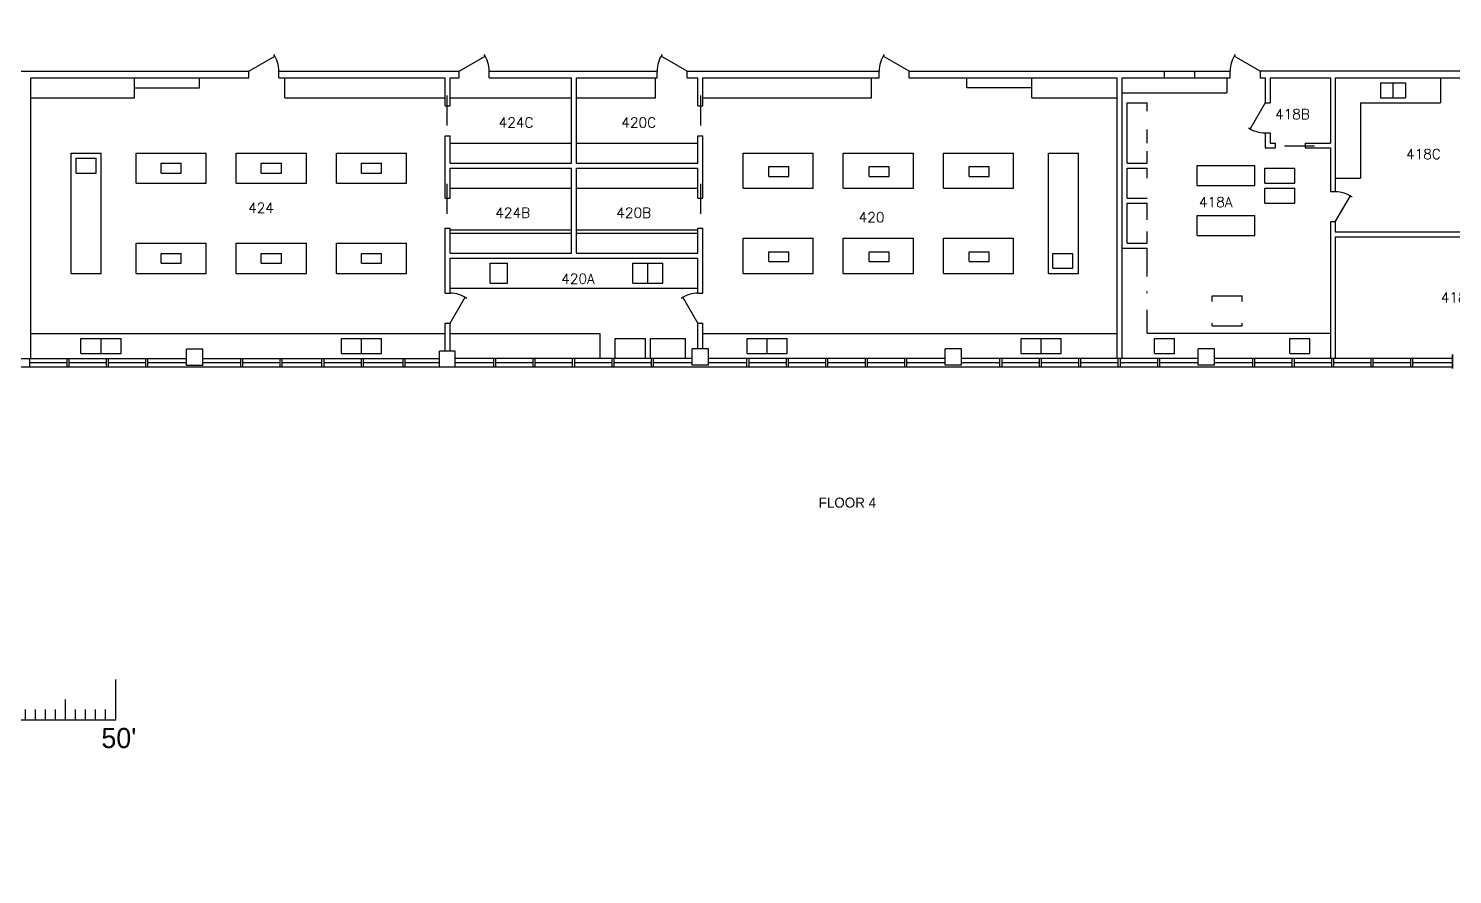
# Model space of a CAD drawing. Header units: inches. Extents: x -34849 to 37501, y -26482 to 39290.
# Drawn here: x 496 to 2198, y -185 to 826 of the extents above; entities that cross this region are included whole.
import ezdxf

# ---------------------------------------------------------------- set-up
doc = ezdxf.new("R2010")
doc.units = ezdxf.units.IN
doc.header["$MEASUREMENT"] = 0
for name, color, linetype in [('035$04DOOR', 150, 'Continuous'), ('035$04LOD', 251, 'Continuous'), ('035$04OFF', 7, 'Continuous'), ('035$04OFFICE', 7, 'Continuous'), ('035$04WAL', 7, 'Continuous'), ('035$04WALL-PONY', 7, 'Continuous'), ('035$05DOOR', 5, 'Continuous'), ('FLOOR_PLAN-existing', 253, 'Continuous')]:
    doc.layers.add(name, color=color, linetype=linetype)
doc.styles.add('ROMANS', font='romans')

# ---------------------------------------------------------------- blocks, each defined once
blk = doc.blocks.new('scale bar')
for p, q in [((-41591.4, 15421.9), (-41591.4, 15469.9)), ((-41291.4, 15421.9), (-41291.4, 15457.9)), ((-40991.4, 15421.9), (-40991.4, 15469.9)), ((-41591.4, 15421.9), (-41591.4, 15445.9)), ((-41531.4, 15421.9), (-41531.4, 15445.9)), ((-41471.4, 15421.9), (-41471.4, 15445.9)), ((-41411.4, 15421.9), (-41411.4, 15445.9)), ((-41351.4, 15421.9), (-41351.4, 15445.9)), ((-41231.4, 15421.9), (-41231.4, 15445.9)), ((-41171.4, 15421.9), (-41171.4, 15445.9)), ((-41111.4, 15421.9), (-41111.4, 15445.9)), ((-41051.4, 15421.9), (-41051.4, 15445.9)), ((-41579.4, 15421.9), (-41579.4, 15433.9)), ((-41567.4, 15421.9), (-41567.4, 15433.9)), ((-41555.4, 15421.9), (-41555.4, 15433.9)), ((-41543.4, 15421.9), (-41543.4, 15433.9)), ((-41519.4, 15421.9), (-41519.4, 15433.9)), ((-41507.4, 15421.9), (-41507.4, 15433.9)), ((-41495.4, 15421.9), (-41495.4, 15433.9)), ((-41483.4, 15421.9), (-41483.4, 15433.9)), ((-41459.4, 15421.9), (-41459.4, 15433.9)), ((-41447.4, 15421.9), (-41447.4, 15433.9)), ((-41435.4, 15421.9), (-41435.4, 15433.9)), ((-41423.4, 15421.9), (-41423.4, 15433.9)), ((-41399.4, 15421.9), (-41399.4, 15433.9)), ((-41387.4, 15421.9), (-41387.4, 15433.9)), ((-41375.4, 15421.9), (-41375.4, 15433.9)), ((-41363.4, 15421.9), (-41363.4, 15433.9)), ((-41339.4, 15421.9), (-41339.4, 15433.9)), ((-41327.4, 15421.9), (-41327.4, 15433.9)), ((-41315.4, 15421.9), (-41315.4, 15433.9)), ((-41303.4, 15421.9), (-41303.4, 15433.9)), ((-41279.4, 15421.9), (-41279.4, 15433.9)), ((-41267.4, 15421.9), (-41267.4, 15433.9)), ((-41255.4, 15421.9), (-41255.4, 15433.9)), ((-41243.4, 15421.9), (-41243.4, 15433.9)), ((-41219.4, 15421.9), (-41219.4, 15433.9)), ((-41207.4, 15421.9), (-41207.4, 15433.9)), ((-41195.4, 15421.9), (-41195.4, 15433.9)), ((-41183.4, 15421.9), (-41183.4, 15433.9)), ((-41159.4, 15421.9), (-41159.4, 15433.9)), ((-41147.4, 15421.9), (-41147.4, 15433.9)), ((-41135.4, 15421.9), (-41135.4, 15433.9)), ((-41123.4, 15421.9), (-41123.4, 15433.9)), ((-41099.4, 15421.9), (-41099.4, 15433.9)), ((-41087.4, 15421.9), (-41087.4, 15433.9)), ((-41075.4, 15421.9), (-41075.4, 15433.9)), ((-41063.4, 15421.9), (-41063.4, 15433.9)), ((-41039.4, 15421.9), (-41039.4, 15433.9)), ((-41027.4, 15421.9), (-41027.4, 15433.9)), ((-41015.4, 15421.9), (-41015.4, 15433.9)), ((-41003.4, 15421.9), (-41003.4, 15433.9)), ((-41591.4, 15421.9), (-40991.4, 15421.9)), ((-41531.4, 15421.9), (-41531.4, 15421.9)), ((-41471.4, 15421.9), (-41471.4, 15421.9)), ((-41411.4, 15421.9), (-41411.4, 15421.9)), ((-41351.4, 15421.9), (-41351.4, 15421.9)), ((-41231.4, 15421.9), (-41231.4, 15421.9)), ((-41171.4, 15421.9), (-41171.4, 15421.9)), ((-41111.4, 15421.9), (-41111.4, 15421.9)), ((-41051.4, 15421.9), (-41051.4, 15421.9))]:
    blk.add_line(p, q)
for s, p in [('0', (-41596.1, 15388)), ("25'", (-41309.8, 15385.8)), ("50'", (-41008.5, 15388))]:
    blk.add_text(s, height=24).set_placement(p)

msp = doc.modelspace()

# ---------------------------------------------------------------- linework, layer by layer
at = {"layer": '035$04DOOR'}
for p, q in [((759.1, 775.3), (790.3, 793.2)), ((1010.6, 775.3), (1041.8, 793.2)), ((1283.1, 775.3), (1252, 793.2)), ((1548.6, 775.3), (1517.4, 793.2)), ((1968.2, 775.3), (1937.1, 793.2)), ((1299.1, 746.1), (1299.1, 710.2)), ((1974.2, 737.3), (1956.2, 706.2)), ((1299.1, 640.6), (1299.1, 604.7)), ((2058, 595.1), (2076, 626.2)), ((999.7, 473.9), (1017.6, 505)), ((1296.1, 473.9), (1278.1, 505))]:
    msp.add_line(p, q, dxfattribs=at)
for centre, start, end in [((759.1, 775.3), 0, 33.9788), ((1010.6, 775.3), 0, 33.9788), ((1283.1, 775.3), 146.0212, 180), ((1548.6, 775.3), 146.0212, 180), ((1968.2, 775.3), 146.0212, 180), ((1974.2, 737.3), 235.83, 270), ((2058, 595.1), 55.83, 90), ((999.7, 473.9), 56.0212, 90), ((1296.1, 473.9), 90, 123.9788)]:
    msp.add_arc(centre, 35.9, start, end, dxfattribs=at)
at = {"layer": '035$04LOD'}
for p, q in [((684.5, 423.4), (684.5, 442.8)), ((704, 442.8), (684.5, 442.8)), ((704, 423.4), (704, 442.8)), ((1289.3, 423.8), (1289.3, 443.2)), ((1308.8, 443.2), (1289.3, 443.2)), ((1308.8, 423.8), (1308.8, 443.2)), ((987.3, 422), (987.3, 440.7)), ((1006, 440.7), (987.3, 440.7)), ((1006, 422), (1006, 440.7)), ((1308.8, 431.9), (1308.8, 431.9)), ((2198, 436.7), (2198, 420)), ((2198, 420), (2198, 436.7)), ((2198, 436.7), (2198, 420)), ((2198, 436.7), (2198, 420)), ((2198, 436.7), (2198, 420)), ((2198, 420), (2198, 436.7)), ((2198, 436.7), (2198, 420)), ((2198, 420), (2198, 436.7)), ((2198, 436.7), (2198, 420)), ((2198, 436.7), (2198, 420)), ((704, 423.4), (684.5, 423.4)), ((987.3, 422), (1006, 422)), ((1308.8, 423.8), (1289.3, 423.8)), ((1300.3, 423.9), (1300.3, 423.9))]:
    msp.add_line(p, q, dxfattribs=at)
at = {"layer": '035$04OFF'}
for p, q in [((401.6, 431.8), (684.5, 431.8)), ((497.2, 422), (497.2, 431.8)), ((541.8, 426.8), (497.2, 426.8)), ((541.8, 422), (541.8, 431.8)), ((544.3, 422), (544.3, 431.8)), ((589, 426.8), (544.3, 426.8)), ((589, 422), (589, 431.8)), ((591.5, 422), (591.5, 431.8)), ((636.1, 426.8), (591.5, 426.8)), ((636.1, 422), (636.1, 431.8)), ((638.6, 422), (638.6, 431.8)), ((684.5, 426.8), (638.6, 426.8)), ((704, 431.8), (987.3, 431.8)), ((749.5, 426.8), (704, 426.8)), ((749.5, 422), (749.5, 431.8)), ((752, 422), (752, 431.8)), ((796.7, 426.8), (752, 426.8)), ((796.7, 422), (796.7, 431.8)), ((799.2, 422), (799.2, 431.8)), ((846.6, 426.8), (799.2, 426.8)), ((846.6, 422), (846.6, 431.8)), ((849.1, 422), (849.1, 431.8)), ((893.7, 426.8), (849.1, 426.8)), ((893.7, 422), (893.7, 431.8)), ((896.2, 422), (896.2, 431.8)), ((943.7, 426.8), (896.2, 426.8)), ((943.7, 422), (943.7, 431.8)), ((946.2, 422), (946.2, 431.8)), ((987.3, 426.8), (946.2, 426.8)), ((1006, 432), (1289.3, 432)), ((1051.9, 426.8), (1006, 426.8)), ((1051.9, 422), (1051.9, 431.8)), ((1054.4, 422), (1054.4, 431.8)), ((1099.1, 426.8), (1054.4, 426.8)), ((1099.1, 422), (1099.1, 431.8)), ((1101.6, 422), (1101.6, 431.8)), ((1146.2, 426.8), (1101.6, 426.8)), ((1146.2, 422), (1146.2, 431.8)), ((1148.7, 422), (1148.7, 431.8)), ((1193.4, 426.8), (1148.7, 426.8)), ((1193.4, 422), (1193.4, 431.8)), ((1195.9, 422), (1195.9, 431.8)), ((1240.6, 426.8), (1195.9, 426.8)), ((1240.6, 422), (1240.6, 431.8)), ((1243, 422), (1243, 431.8)), ((1289, 426.8), (1243, 426.8)), ((1308.8, 432), (1591.7, 432)), ((1354.7, 426.8), (1308.8, 426.8)), ((1354.7, 422), (1354.7, 431.8)), ((1357.2, 422), (1357.2, 431.8)), ((1401.9, 426.8), (1357.2, 426.8)), ((1401.9, 422), (1401.9, 431.8)), ((1404.3, 422), (1404.3, 431.8)), ((1449, 426.8), (1404.3, 426.8)), ((1449, 422), (1449, 431.8)), ((1451.5, 422), (1451.5, 431.8)), ((1496.2, 426.8), (1451.5, 426.8)), ((1496.2, 422), (1496.2, 431.8)), ((1498.7, 422), (1498.7, 431.8)), ((1543.3, 426.8), (1498.7, 426.8)), ((1543.3, 422), (1543.3, 431.8)), ((1545.8, 422), (1545.8, 431.8)), ((1591.7, 426.8), (1545.8, 426.8)), ((1611.2, 432), (1894.1, 432)), ((1657.1, 426.8), (1611.2, 426.8)), ((1657.1, 422), (1657.1, 431.8)), ((1659.6, 422), (1659.6, 431.8)), ((1704.2, 426.8), (1659.6, 426.8)), ((1704.2, 422), (1704.2, 431.8)), ((1706.7, 422), (1706.7, 431.8)), ((1751.4, 426.8), (1706.7, 426.8)), ((1751.4, 422), (1751.4, 432)), ((1753.9, 422), (1753.9, 432)), ((1798.6, 426.8), (1753.9, 426.8)), ((1798.6, 422), (1798.6, 432)), ((1801.1, 422), (1801.1, 432)), ((1845.7, 426.8), (1801.1, 426.8)), ((1845.7, 422), (1845.7, 431.8)), ((1848.2, 422), (1848.2, 431.8)), ((1894.1, 426.8), (1848.2, 426.8)), ((1913.6, 432), (2198, 432)), ((1959.5, 426.8), (1913.6, 426.8)), ((1959.5, 422), (1959.5, 431.8)), ((1962, 422), (1962, 431.8)), ((2006.6, 426.8), (1962, 426.8)), ((2006.6, 422), (2006.6, 431.8)), ((2009.1, 422), (2009.1, 431.8)), ((2053.8, 426.8), (2009.1, 426.8)), ((2053.8, 422), (2053.8, 432)), ((2056.3, 422), (2056.3, 432)), ((2101, 426.8), (2056.3, 426.8)), ((2101, 422), (2101, 431.8)), ((2103.4, 422), (2103.4, 431.8)), ((2148.1, 426.8), (2103.4, 426.8)), ((2148.1, 422), (2148.1, 431.8)), ((2150.6, 422), (2150.6, 431.8)), ((2198, 426.8), (2150.6, 426.8)), ((99.2, 422), (987.3, 422)), ((1006, 422), (2198, 422))]:
    msp.add_line(p, q, dxfattribs=at)
at = {"layer": '035$04OFF', "color": 1}
msp.add_circle((4615.6, 6404.2, 0), 32885.9, dxfattribs=at)
at = {"layer": '035$04WAL'}
for p, q in [((480.7, 775.3), (759.1, 775.3)), ((498.7, 431.8), (498.7, 767.3)), ((498.7, 767.3), (759.1, 767.3)), ((795.1, 775.3), (1010.6, 775.3)), ((795.1, 767.3), (795.1, 775.3)), ((795.1, 767.3), (993.7, 767.3)), ((993.7, 733.9), (993.7, 767.3)), ((999.7, 733.9), (999.7, 767.3)), ((999.7, 767.3), (1010.6, 767.3)), ((1010.6, 767.3), (1010.6, 775.3)), ((1046.6, 775.3), (1247.2, 775.3)), ((1046.6, 767.3), (1046.6, 775.3)), ((1046.6, 767.3), (1144.9, 767.3)), ((1144.9, 665.5), (1144.9, 767.3)), ((1150.9, 665.5), (1150.9, 767.3)), ((1150.9, 767.3), (1247.2, 767.3)), ((1247.2, 767.3), (1247.2, 775.3)), ((1283.1, 775.3), (1512.6, 775.3)), ((1283.1, 767.3), (1283.1, 775.3)), ((1283.1, 767.3), (1296.1, 767.3)), ((1296.1, 733.9), (1296.1, 767.3)), ((1302.1, 733.9), (1302.1, 767.3)), ((1302.1, 767.3), (1512.6, 767.3)), ((1512.6, 767.3), (1512.6, 775.3)), ((1548.6, 775.3), (1853.9, 775.3)), ((1548.6, 767.3), (1548.6, 775.3)), ((1548.6, 767.3), (1797.1, 767.3)), ((1797.1, 432), (1797.1, 767.3)), ((1803.1, 767.3), (1853.9, 767.3)), ((1803.1, 432), (1803.1, 767.3)), ((1853.9, 775.3), (1889.9, 775.3)), ((1853.9, 767.3), (1853.9, 775.3)), ((1853.9, 767.3), (1889.9, 767.3)), ((1889.9, 775.3), (1932.3, 775.3)), ((1889.9, 767.3), (1889.9, 775.3)), ((1889.9, 767.3), (1932.3, 767.3)), ((1932.3, 767.3), (1932.3, 775.3)), ((1974.2, 767.3), (1974.2, 737.3)), ((1980.2, 767.3), (1980.2, 737.3)), ((2052.1, 767.3), (2052.1, 689.4)), ((2058, 767.3), (2058, 631.1)), ((1296.1, 733.9), (1302.1, 733.9)), ((1974.2, 737.3), (1980.2, 737.3)), ((1974.2, 701.4), (1974.2, 683.5)), ((1974.2, 701.4), (1980.2, 701.4)), ((1980.2, 701.4), (1980.2, 689.4)), ((993.7, 623.6), (993.7, 697.9)), ((999.7, 665.5), (999.7, 697.9)), ((1296.1, 697.9), (1302.1, 697.9)), ((1296.1, 665.5), (1296.1, 697.9)), ((1302.1, 623.6), (1302.1, 697.9)), ((1974.2, 683.5), (1986.2, 683.5)), ((1980.2, 689.4), (1986.2, 689.4)), ((1986.2, 689.4), (1986.2, 683.5)), ((2022.1, 689.4), (2052.1, 689.4)), ((2022.1, 683.5), (2052.1, 683.5)), ((2052.1, 683.5), (2052.1, 631.1)), ((999.7, 665.5), (1144.9, 665.5)), ((1150.9, 665.5), (1296.1, 665.5)), ((999.7, 623.6), (999.7, 659.5)), ((999.7, 659.5), (1144.9, 659.5)), ((1144.9, 557.7), (1144.9, 659.5)), ((1150.9, 659.5), (1296.1, 659.5)), ((1150.9, 557.7), (1150.9, 659.5)), ((1296.1, 623.6), (1296.1, 659.5)), ((1296.1, 623.6), (1302.1, 623.6)), ((993.7, 509.8), (993.7, 587.6)), ((993.7, 587.6), (999.7, 587.6)), ((999.7, 557.7), (999.7, 587.6)), ((999.7, 585.7), (1144.9, 585.7)), ((999.7, 581.7), (1144.9, 581.7)), ((1150.9, 585.7), (1296.1, 585.7)), ((1150.9, 581.7), (1296.1, 581.7)), ((1296.1, 587.6), (1302.1, 587.6)), ((1296.1, 557.7), (1296.1, 587.6)), ((1302.1, 509.8), (1302.1, 587.6)), ((2052.1, 595.1), (2052.1, 432)), ((2058, 595.1), (2052.1, 595.1)), ((2058, 595.1), (2058, 583.2)), ((2058, 583.2), (2229.2, 583.2)), ((2058, 577.2), (2058, 432)), ((2058, 577.2), (2229.2, 577.2)), ((999.7, 557.7), (1144.9, 557.7)), ((999.7, 509.8), (999.7, 551.7)), ((999.7, 551.7), (1296.1, 551.7)), ((1150.9, 557.7), (1296.1, 557.7)), ((1296.1, 509.8), (1296.1, 551.7)), ((993.7, 509.8), (999.7, 509.8)), ((1296.1, 509.8), (1302.1, 509.8)), ((993.7, 473.9), (999.7, 473.9)), ((993.7, 440.7), (993.7, 473.9)), ((999.7, 440.7), (999.7, 473.9)), ((1296.1, 473.9), (1302.1, 473.9)), ((1296.1, 443.2), (1296.1, 473.9)), ((1302.1, 443.2), (1302.1, 473.9))]:
    msp.add_line(p, q, dxfattribs=at)
at = {"layer": '035$04WAL', "color": 7, "linetype": 'Continuous', "lineweight": -3}
for p, q in [((1968.2, 775.3), (1968.2, 767.3)), ((2226.2, 775.3), (1968.2, 775.3)), ((1968.2, 767.3), (1974.2, 767.3)), ((1980.2, 767.3), (2052.1, 767.3)), ((2058, 767.3), (2226.2, 767.3))]:
    msp.add_line(p, q, dxfattribs=at)
at = {"layer": '035$04WALL-PONY'}
for p, q in [((622.4, 743.3), (622.4, 767.3)), ((802.1, 743.3), (802.1, 767.3)), ((1503.7, 743.3), (1503.7, 767.3)), ((1695.3, 743.3), (1695.3, 767.3)), ((1928.3, 767.3), (1928.3, 749.3)), ((2183.8, 767.3), (2183.8, 737.3)), ((622.4, 755.3), (700.3, 755.3)), ((1695.3, 755.3), (1617.4, 755.3)), ((1803.1, 749.3), (1928.3, 749.3)), ((498.7, 743.3), (622.4, 743.3)), ((802.1, 743.3), (993.7, 743.3)), ((999.7, 743.3), (1144.9, 743.3)), ((1150.9, 743.3), (1245.2, 743.3)), ((1302.1, 743.3), (1503.7, 743.3)), ((1695.3, 743.3), (1797.1, 743.3)), ((1809, 665.5), (1809, 737.3)), ((1809, 737.3), (1833, 737.3)), ((1833, 727.4), (1833, 737.3)), ((2088, 737.3), (2183.8, 737.3)), ((2088, 737.3), (2088, 647.5)), ((1833, 689.4), (1833, 705.4)), ((999.7, 689.4), (1144.9, 689.4)), ((1150.9, 689.4), (1296.1, 689.4)), ((546.6, 677.3), (582.5, 677.3)), ((546.6, 533.6), (546.6, 677.3)), ((582.5, 533.6), (582.5, 677.3)), ((624.4, 641.4), (624.4, 677.3)), ((624.4, 677.3), (708.2, 677.3)), ((708.2, 641.4), (708.2, 677.3)), ((744.2, 641.4), (744.2, 677.3)), ((744.2, 677.3), (828, 677.3)), ((828, 641.4), (828, 677.3)), ((863.9, 641.4), (863.9, 677.3)), ((863.9, 677.3), (947.8, 677.3)), ((947.8, 641.4), (947.8, 677.3)), ((1350, 635.4), (1350, 677.3)), ((1350, 677.3), (1433.8, 677.3)), ((1433.8, 635.4), (1433.8, 677.3)), ((1469.7, 677.3), (1553.6, 677.3)), ((1469.7, 635.4), (1469.7, 677.3)), ((1553.6, 635.4), (1553.6, 677.3)), ((1589.5, 635.4), (1589.5, 677.3)), ((1589.5, 677.3), (1673.3, 677.3)), ((1673.3, 635.4), (1673.3, 677.3)), ((1715.2, 677.3), (1751.2, 677.3)), ((1715.2, 533.6), (1715.2, 677.3)), ((1751.2, 533.6), (1751.2, 677.3)), ((1809, 665.5), (1833, 665.5)), ((1833, 665.5), (1833, 679.5)), ((1809, 623.6), (1809, 659.5)), ((1809, 659.5), (1833, 659.5)), ((1833, 647.5), (1833, 659.5)), ((1892.9, 638.5), (1892.9, 662.5)), ((1892.9, 662.5), (1961.7, 662.5)), ((1961.7, 638.5), (1961.7, 662.5)), ((1973.7, 641.5), (1973.7, 659.5)), ((1973.7, 659.5), (2009.6, 659.5)), ((2009.6, 641.5), (2009.6, 659.5)), ((2058, 647.5), (2088, 647.5)), ((624.4, 641.4), (708.2, 641.4)), ((744.2, 641.4), (828, 641.4)), ((863.9, 641.4), (947.8, 641.4)), ((999.7, 635.6), (1144.9, 635.6)), ((1150.9, 635.6), (1296.1, 635.6)), ((1350, 635.4), (1433.8, 635.4)), ((1469.7, 635.4), (1553.6, 635.4)), ((1589.5, 635.4), (1673.3, 635.4)), ((1892.9, 638.5), (1961.7, 638.5)), ((1973.7, 641.5), (2009.6, 641.5)), ((1973.7, 635.6), (2009.6, 635.6)), ((1973.7, 617.6), (1973.7, 635.6)), ((2009.6, 617.6), (2009.6, 635.6)), ((1809, 623.6), (1833, 623.6)), ((1809, 617.6), (1833, 617.6)), ((1809, 569.7), (1809, 617.6)), ((1833, 597.6), (1833, 617.6)), ((1973.7, 617.6), (2009.6, 617.6)), ((1892.9, 578.7), (1892.9, 602.6)), ((1892.9, 602.6), (1961.7, 602.6)), ((1961.7, 578.7), (1961.7, 602.6)), ((1833, 569.7), (1833, 583.7)), ((624.4, 569.5), (708.2, 569.5)), ((624.4, 533.6), (624.4, 569.5)), ((708.2, 533.6), (708.2, 569.5)), ((744.2, 569.5), (828, 569.5)), ((744.2, 533.6), (744.2, 569.5)), ((828, 533.6), (828, 569.5)), ((863.9, 569.5), (947.8, 569.5)), ((863.9, 533.6), (863.9, 569.5)), ((947.8, 533.6), (947.8, 569.5)), ((1350, 575.5), (1433.8, 575.5)), ((1350, 533.6), (1350, 575.5)), ((1433.8, 533.6), (1433.8, 575.5)), ((1469.7, 575.5), (1553.6, 575.5)), ((1469.7, 533.6), (1469.7, 575.5)), ((1553.6, 533.6), (1553.6, 575.5)), ((1589.5, 575.5), (1673.3, 575.5)), ((1589.5, 533.6), (1589.5, 575.5)), ((1673.3, 533.6), (1673.3, 575.5)), ((1803.1, 563.7), (1833, 563.7)), ((1809, 569.7), (1833, 569.7)), ((1833, 529.8), (1833, 563.7)), ((1892.9, 578.7), (1961.7, 578.7)), ((546.6, 533.6), (582.5, 533.6)), ((624.4, 533.6), (708.2, 533.6)), ((744.2, 533.6), (828, 533.6)), ((863.9, 533.6), (947.8, 533.6)), ((1350, 533.6), (1433.8, 533.6)), ((1469.7, 533.6), (1553.6, 533.6)), ((1589.5, 533.6), (1673.3, 533.6)), ((1715.2, 533.6), (1751.2, 533.6)), ((999.7, 515.8), (1296.1, 515.8)), ((1833, 461.9), (1833, 489.8)), ((498.7, 461.7), (993.7, 461.7)), ((999.7, 461.7), (1179.3, 461.7)), ((1179.3, 432), (1179.3, 461.7)), ((1302.1, 461.7), (1797.1, 461.7)), ((1833, 461.9), (2052.1, 461.9)), ((1197.3, 455.9), (1233.2, 455.9)), ((1197.3, 432), (1197.3, 455.9)), ((1233.2, 432), (1233.2, 455.9)), ((1239.2, 455.9), (1281.1, 455.9)), ((1239.2, 432), (1239.2, 455.9)), ((1281.1, 432), (1281.1, 455.9))]:
    msp.add_line(p, q, dxfattribs=at)
at = {"layer": '035$05DOOR'}
for p, q in [((996, 746.1), (996, 710.2)), ((996, 640.6), (996, 604.7))]:
    msp.add_line(p, q, dxfattribs=at)
at = {"layer": 'FLOOR_PLAN-existing'}
for p, q in [((700.3, 755.3), (700.3, 767.3)), ((759.1, 767.3), (759.1, 775.3)), ((1245.2, 743.3), (1245.2, 767.3)), ((1617.4, 755.3), (1617.4, 767.3)), ((2111.9, 761.3), (2111.9, 743.3)), ((2111.9, 761.3), (2141.9, 761.3)), ((2126.9, 761.3), (2126.9, 743.3)), ((2141.9, 761.3), (2141.9, 743.3)), ((993.7, 733.9), (999.7, 733.9)), ((2111.9, 743.3), (2141.9, 743.3)), ((993.7, 697.9), (999.7, 697.9)), ((2033.3, 685.5), (1997.4, 685.5)), ((2022.1, 689.4), (2022.1, 683.5)), ((552.6, 653.4), (552.6, 671.3)), ((552.6, 671.3), (576.5, 671.3)), ((576.5, 653.4), (576.5, 671.3)), ((654.4, 665.3), (678.3, 665.3)), ((654.4, 653.4), (654.4, 665.3)), ((678.3, 653.4), (678.3, 665.3)), ((774.1, 665.3), (798.1, 665.3)), ((774.1, 653.4), (774.1, 665.3)), ((798.1, 653.4), (798.1, 665.3)), ((893.9, 665.3), (917.8, 665.3)), ((893.9, 653.4), (893.9, 665.3)), ((917.8, 653.4), (917.8, 665.3)), ((552.6, 653.4), (576.5, 653.4)), ((654.4, 653.4), (678.3, 653.4)), ((774.1, 653.4), (798.1, 653.4)), ((893.9, 653.4), (917.8, 653.4)), ((1380.9, 649.4), (1380.9, 661.3)), ((1380.9, 661.3), (1404.8, 661.3)), ((1380.9, 649.4), (1404.8, 649.4)), ((1404.8, 649.4), (1404.8, 661.3)), ((1500.7, 649.4), (1500.7, 661.3)), ((1500.7, 661.3), (1524.6, 661.3)), ((1500.7, 649.4), (1524.6, 649.4)), ((1524.6, 649.4), (1524.6, 661.3)), ((1620.4, 649.4), (1620.4, 661.3)), ((1620.4, 661.3), (1644.4, 661.3)), ((1620.4, 649.4), (1644.4, 649.4)), ((1644.4, 649.4), (1644.4, 661.3)), ((2058, 631.1), (2052.1, 631.1)), ((993.7, 623.6), (999.7, 623.6)), ((654.4, 557.5), (678.3, 557.5)), ((654.4, 545.6), (654.4, 557.5)), ((654.4, 545.6), (678.3, 545.6)), ((678.3, 545.6), (678.3, 557.5)), ((774.1, 557.5), (798.1, 557.5)), ((774.1, 545.6), (774.1, 557.5)), ((774.1, 545.6), (798.1, 545.6)), ((798.1, 545.6), (798.1, 557.5)), ((893.9, 557.5), (917.8, 557.5)), ((893.9, 545.6), (893.9, 557.5)), ((893.9, 545.6), (917.8, 545.6)), ((917.8, 545.6), (917.8, 557.5)), ((1047.6, 545.7), (1068.5, 545.7)), ((1047.6, 521.8), (1047.6, 545.7)), ((1068.5, 521.8), (1068.5, 545.7)), ((1218.2, 545.7), (1254.2, 545.7)), ((1218.2, 521.8), (1218.2, 545.7)), ((1236.2, 521.8), (1236.2, 545.7)), ((1254.2, 521.8), (1254.2, 545.7)), ((1380.9, 547.6), (1380.9, 559.5)), ((1380.9, 559.5), (1404.8, 559.5)), ((1380.9, 547.6), (1404.8, 547.6)), ((1404.8, 547.6), (1404.8, 559.5)), ((1500.7, 547.6), (1500.7, 559.5)), ((1500.7, 559.5), (1524.6, 559.5)), ((1500.7, 547.6), (1524.6, 547.6)), ((1524.6, 547.6), (1524.6, 559.5)), ((1620.4, 547.6), (1620.4, 559.5)), ((1620.4, 559.5), (1644.4, 559.5)), ((1620.4, 547.6), (1644.4, 547.6)), ((1644.4, 547.6), (1644.4, 559.5)), ((1720.2, 557.5), (1744.2, 557.5)), ((1720.2, 539.6), (1720.2, 557.5)), ((1744.2, 539.6), (1744.2, 557.5)), ((1720.2, 539.6), (1744.2, 539.6)), ((1047.6, 521.8), (1068.5, 521.8)), ((1218.2, 521.8), (1254.2, 521.8)), ((1833, 509.8), (1833, 511.8)), ((1910.8, 499.8), (1910.8, 506.8)), ((1910.8, 506.8), (1946.8, 506.8)), ((1946.8, 499.8), (1946.8, 506.8)), ((1910.8, 470.9), (1910.8, 473.9)), ((1910.8, 470.9), (1946.8, 470.9)), ((1946.8, 470.9), (1946.8, 473.9)), ((558.5, 437.8), (558.5, 455.7)), ((558.5, 455.7), (606.4, 455.7)), ((582.5, 437.8), (582.5, 455.7)), ((606.4, 437.8), (606.4, 455.7)), ((869.9, 455.7), (917.8, 455.7)), ((869.9, 437.8), (869.9, 455.7)), ((893.9, 437.8), (893.9, 455.7)), ((917.8, 437.8), (917.8, 455.7)), ((1354.9, 437.8), (1354.9, 455.7)), ((1354.9, 455.7), (1402.9, 455.7)), ((1378.9, 437.8), (1378.9, 455.7)), ((1402.9, 437.8), (1402.9, 455.7)), ((1591.7, 423.8), (1591.7, 443.2)), ((1611.2, 443.2), (1591.7, 443.2)), ((1611.2, 423.8), (1611.2, 443.2)), ((1682.3, 437.8), (1682.3, 455.7)), ((1682.3, 455.7), (1730.2, 455.7)), ((1706.2, 437.8), (1706.2, 455.7)), ((1730.2, 437.8), (1730.2, 455.7)), ((1842, 455.7), (1865.9, 455.7)), ((1842, 437.8), (1842, 455.7)), ((1865.9, 437.8), (1865.9, 455.7)), ((1894.1, 423.8), (1894.1, 443.2)), ((1913.6, 443.2), (1894.1, 443.2)), ((1913.6, 423.8), (1913.6, 443.2)), ((2003.6, 455.7), (2027.6, 455.7)), ((2003.6, 437.8), (2003.6, 455.7)), ((2027.6, 437.8), (2027.6, 455.7)), ((558.5, 437.8), (606.4, 437.8)), ((869.9, 437.8), (917.8, 437.8)), ((1354.9, 437.8), (1402.9, 437.8)), ((1682.3, 437.8), (1730.2, 437.8)), ((1842, 437.8), (1865.9, 437.8)), ((2003.6, 437.8), (2027.6, 437.8)), ((1611.2, 423.8), (1591.7, 423.8)), ((1913.6, 423.8), (1894.1, 423.8))]:
    msp.add_line(p, q, dxfattribs=at)

# ---------------------------------------------------------------- block references
msp.add_blockref('scale bar', (41591.4, -15421.9))

# ---------------------------------------------------------------- texts
msp.add_text('FLOOR 4', height=12).set_placement((1440.4, 253.5))
at = {"layer": '035$04OFFICE', "style": 'ROMANS'}
for s, p in [('424C', (1057.8, 707.9)), ('420C', (1204.5, 707.9)), ('418B', (1986, 717.9)), ('418C', (2142.6, 670.2)), ('424', (758.4, 606)), ('418A', (1895, 612.8)), ('424B', (1053.8, 600.1)), ('420B', (1198.5, 600.1)), ('420', (1488.2, 594.7)), ('420A', (1132.6, 521.1)), ('418D', (2184.1, 498.9))]:
    msp.add_text(s, height=11.98, dxfattribs=at).set_placement(p)

doc.saveas('drawing.dxf')
